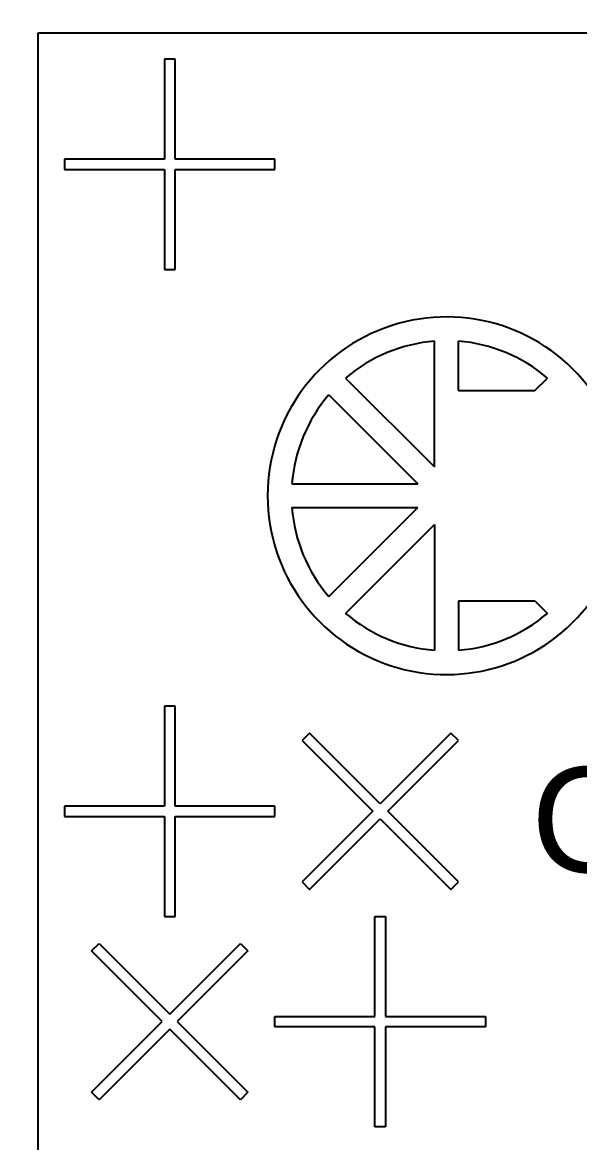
# Model space of a CAD drawing. Header units: inches. Extents: x -271009 to 5700, y -37000 to 38138.
# Drawn here: x -113860 to -111174, y 11850 to 17255 of the extents above; entities that cross this region are included whole.
import ezdxf

# ---------------------------------------------------------------- set-up
doc = ezdxf.new("R2010")
doc.units = ezdxf.units.IN
doc.header["$MEASUREMENT"] = 0
doc.styles.get("Standard").update_dxf_attribs({"font": 'arial.ttf'})

msp = doc.modelspace()

# ---------------------------------------------------------------- linework, layer by layer
for p, q in [((-113124.5, 17077.4), (-113175.3, 17077.4)), ((-113175.3, 17077.4), (-113175.3, 16595.3)), ((-113124.5, 16595.3), (-113124.5, 17077.4)), ((-113175.3, 16595.3), (-113657.4, 16595.3)), ((-113657.4, 16595.3), (-113657.4, 16544.5)), ((-112642.4, 16595.3), (-113124.5, 16595.3)), ((-112642.4, 16544.5), (-112642.4, 16595.3)), ((-113657.4, 16544.5), (-113175.3, 16544.5)), ((-113175.3, 16544.5), (-113175.3, 16062.4)), ((-113124.5, 16062.4), (-113124.5, 16544.5)), ((-113124.5, 16544.5), (-112642.4, 16544.5)), ((-113175.3, 16062.4), (-113124.5, 16062.4)), ((-111872.7, 15110.1), (-111872.7, 15716.8)), ((-111757.6, 15478.7), (-111757.6, 15716.8)), ((-112301.6, 15539.1), (-111872.7, 15110.1)), ((-111389, 15478.7), (-111328.7, 15539.1)), ((-111757.6, 15478.7), (-111389, 15478.7)), ((-112383, 15457.7), (-111954, 15028.8)), ((-112560.7, 15028.8), (-111954, 15028.8)), ((-112560.7, 14913.7), (-111954, 14913.7)), ((-112383, 14484.8), (-111954, 14913.7)), ((-112301.6, 14403.4), (-111872.7, 14832.4)), ((-111872.7, 14832.4), (-111872.7, 14225.7)), ((-111757.6, 14463.7), (-111757.6, 14225.7)), ((-111757.6, 14463.7), (-111389, 14463.7)), ((-111389, 14463.7), (-111328.7, 14403.4)), ((-113124.5, 13956.3), (-113175.3, 13956.3)), ((-113175.3, 13956.3), (-113175.3, 13474.1)), ((-113124.5, 13474.1), (-113124.5, 13956.3)), ((-112475.8, 13825.5), (-112511.7, 13789.7)), ((-112511.7, 13789.7), (-112170.8, 13448.8)), ((-112134.9, 13484.6), (-112475.8, 13825.5)), ((-111794, 13825.5), (-112134.9, 13484.6)), ((-112099, 13448.8), (-111758.1, 13789.7)), ((-111758.1, 13789.7), (-111794, 13825.5)), ((-113175.3, 13474.1), (-113657.4, 13474.1)), ((-113657.4, 13474.1), (-113657.4, 13423.4)), ((-112642.4, 13474.1), (-113124.5, 13474.1)), ((-112642.4, 13423.4), (-112642.4, 13474.1)), ((-113657.4, 13423.4), (-113175.3, 13423.4)), ((-113175.3, 13423.4), (-113175.3, 12941.3)), ((-113124.5, 12941.3), (-113124.5, 13423.4)), ((-113124.5, 13423.4), (-112642.4, 13423.4)), ((-112170.8, 13448.8), (-112511.7, 13107.8)), ((-112475.8, 13072), (-112134.9, 13412.9)), ((-112134.9, 13412.9), (-111794, 13072)), ((-111758.1, 13107.8), (-112099, 13448.8)), ((-112511.7, 13107.8), (-112475.8, 13072)), ((-111794, 13072), (-111758.1, 13107.8)), ((-113175.3, 12941.3), (-113124.5, 12941.3)), ((-112160.3, 12459.1), (-112160.3, 12941.3)), ((-112160.3, 12941.3), (-112109.5, 12941.3)), ((-112109.5, 12941.3), (-112109.5, 12459.1)), ((-113526.7, 12774.7), (-113490.8, 12810.5)), ((-113490.8, 12810.5), (-113149.9, 12469.6)), ((-113149.9, 12469.6), (-112809, 12810.5)), ((-112809, 12810.5), (-112773.1, 12774.7)), ((-113185.8, 12433.8), (-113526.7, 12774.7)), ((-112773.1, 12774.7), (-113114, 12433.8)), ((-113526.7, 12092.8), (-113185.8, 12433.8)), ((-113114, 12433.8), (-112773.1, 12092.8)), ((-112642.4, 12459.1), (-112160.3, 12459.1)), ((-112642.4, 12408.4), (-112642.4, 12459.1)), ((-112109.5, 12459.1), (-111627.4, 12459.1)), ((-111627.4, 12459.1), (-111627.4, 12408.4)), ((-113149.9, 12397.9), (-113490.8, 12057)), ((-112809, 12057), (-113149.9, 12397.9)), ((-112160.3, 12408.4), (-112642.4, 12408.4)), ((-112160.3, 11926.3), (-112160.3, 12408.4)), ((-111627.4, 12408.4), (-112109.5, 12408.4)), ((-112109.5, 12408.4), (-112109.5, 11926.3)), ((-113490.8, 12057), (-113526.7, 12092.8)), ((-112773.1, 12092.8), (-112809, 12057)), ((-112109.5, 11926.3), (-112160.3, 11926.3))]:
    msp.add_line(p, q)
msp.add_lwpolyline([(-137000, 35000, 6), (-113000, 35000)], format="xyb", close=True)
msp.add_lwpolyline([(-113784.2, 17204.3), (-102720.8, 17204.3), (-102720.8, 8678.3), (-113784.2, 8678.3)], close=True)
for radius, start, end in [(862.7, 36.0319, 323.9681), (747.7, 94.4117, 130.5883), (747.7, 49.4117, 85.5883), (747.7, 139.4117, 175.5883), (747.7, 184.4117, 220.5883), (747.7, 229.4117, 265.5883), (747.7, 274.4117, 310.5883)]:
    msp.add_arc((-111815.1, 14971.2), radius, start, end)

# ---------------------------------------------------------------- texts
at = {"insert": (-112779, 13662), "char_height": 507.5, "attachment_point": 1}
msp.add_mtext_dynamic_manual_height_columns('\\A1;\\pxqc;{\\fSwis721 BdOul BT|b0|i0|c0|p82;G60-U(320,60)-G60\\P820 x 9.186}', width=9047.065, gutter_width=1268.8, heights=[1564.1], dxfattribs=at)

doc.saveas('drawing.dxf')
